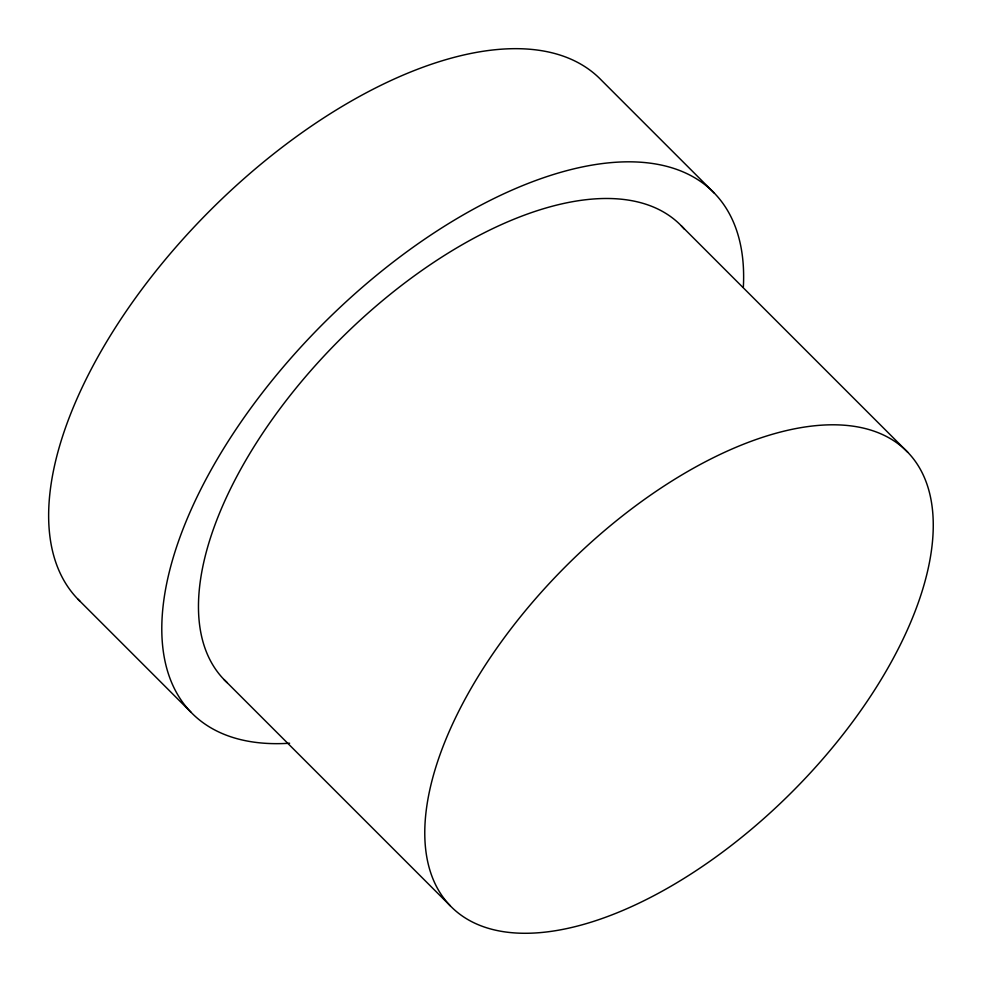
<?xml version="1.0" encoding="UTF-8"?>
<svg xmlns="http://www.w3.org/2000/svg" width="982" height="982" viewBox="0 0 982 982"><rect width="100%" height="100%" fill="white"/><g stroke="black" fill="none" stroke-linecap="round" stroke-linejoin="round"><path stroke-width="1.47" d="M714.417 193.221L601.266 80.07A368.569 182.824 -45 0 0 210.381 210.222A368.569 182.824 -45 0 0 79.959 601.217M681.422 225.934L907.724 452.236A322.108 159.771 -45 0 1 660.837 891.938A322.108 159.771 -45 0 1 468.5 692.924A322.108 159.771 -45 0 1 907.724 452.236M224.006 679.544L450.308 905.834M77.86 599.118L191.011 712.257M289.616 743.227A368.569 182.824 -45 0 1 322.084 324.821A368.569 182.824 -45 0 1 743.349 287.125M227.186 682.65A322.108 159.771 -45 0 1 341.662 337.833A322.108 159.771 -45 0 1 684.429 229.223"/></g></svg>
